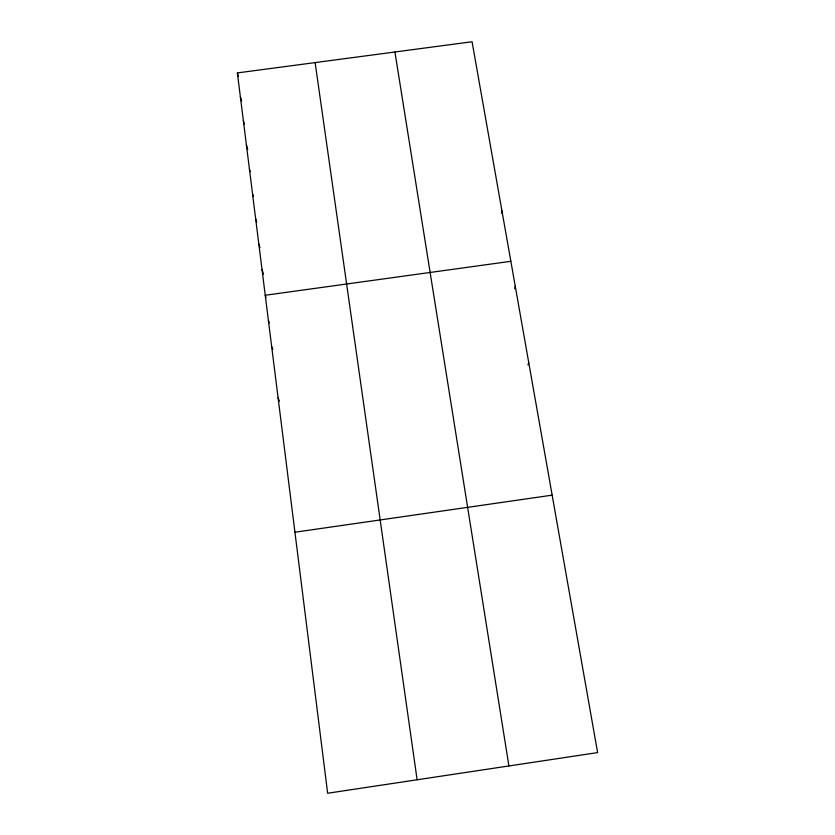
<?xml version="1.0" encoding="UTF-8"?>
<svg xmlns="http://www.w3.org/2000/svg" width="835" height="835" viewBox="0 0 835 835"><rect width="100%" height="100%" fill="white"/><g stroke="black" fill="none" stroke-linecap="round" stroke-linejoin="round"><path stroke-width="1.25" d="M501.522 213.082L501.929 210.744M514.663 288.753L515.258 286.217M527.96 364.968L528.732 362.536M294.932 532.229L552.154 495.165M510.853 261.303L265.238 295.256L265.989 297.469M237.38 72.916L472.078 41.75L597.62 752.606L327.644 793.25L237.38 72.916L238.34 76.507M278.097 397.825L279.433 401.144M272.012 347.12L272.815 349.333M268.411 320.504L269.235 322.853M262.013 269.517L263.536 274.172M258.829 244.039L259.977 247.713M255.667 218.833L256.721 222.287M252.535 193.887L253.255 196.288M249.446 169.192L250.176 171.697M246.388 144.758L247.724 149.475M243.35 120.564L244.373 124.238M240.355 96.62L241.607 101.265M394.924 52L508.922 765.956M315.129 62.594L417.124 779.775"/></g></svg>
